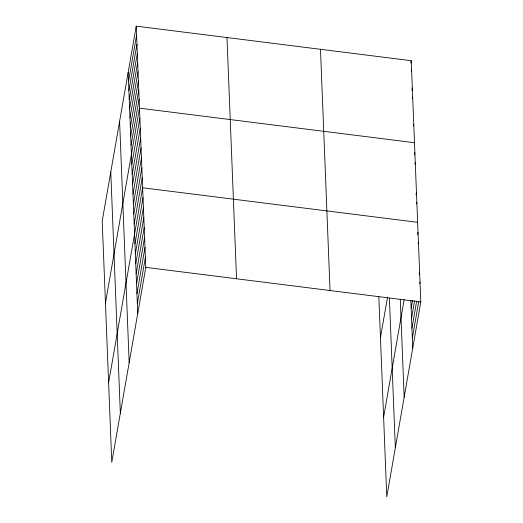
<?xml version="1.0" encoding="UTF-8"?>
<svg xmlns="http://www.w3.org/2000/svg" width="523" height="523" viewBox="0 0 523 523"><rect width="100%" height="100%" fill="white"/><g stroke="black" fill="none" stroke-linecap="round" stroke-linejoin="round"><path stroke-width="0.78" d="M136.228 26.15L102.207 221.072L111.772 462.299L145.786 267.377L136.228 26.15L411.228 60.701L420.793 301.928L386.772 496.85L378.835 296.633M128.527 81.464L136.588 35.263M128.887 90.577L136.948 44.377M129.246 99.69L137.314 53.49M129.606 108.804L137.673 62.603M129.972 117.917L138.033 71.716M130.332 127.03L138.392 80.83M130.691 136.143L138.758 89.943M131.051 145.257L139.118 99.056M105.456 303.092L139.478 108.169L414.484 142.714M131.809 164.32L139.87 118.12M132.201 174.27L140.269 128.07M132.6 184.22L140.661 138.02M132.992 194.17L141.053 147.97M133.385 204.12L141.452 157.92M133.783 214.07L141.844 167.87M134.176 224.021L142.236 177.82M108.614 382.699L142.635 187.77L417.635 222.321M134.967 243.921L143.027 197.72M135.359 253.871L143.42 207.67M135.751 263.827L143.818 217.62M136.15 273.777L144.211 227.57M136.542 283.728L144.603 237.527M136.934 293.678L145.002 247.477M137.333 303.628L145.394 257.427M410.817 63.087L411.228 60.701M411.313 71.409L411.594 69.814M411.895 90.427L412.314 88.041M412.399 98.742L412.673 97.154M413.484 126.082L413.758 124.494M380.463 337.642L387.53 297.129M414.458 155.056L414.876 152.67M414.994 164.209L415.269 162.62M416.033 194.857L416.452 192.471M416.57 204.016L416.851 202.421M383.614 417.243L404.135 299.686M417.615 234.664L418.034 232.271M418.145 243.816L418.426 242.221M411.15 308.328L412.542 300.359M411.542 318.278L414.602 300.751M419.191 274.464L419.609 272.071M411.941 328.228L416.668 301.143M419.727 283.616L420.002 282.028M412.333 338.178L418.727 301.536M145.786 267.377L420.793 301.928M410.849 300.673L412.725 348.128M400.278 299.228L404.161 397.205M389.419 298.515L395.336 447.773M320.481 49.299L330.039 290.526M226.982 37.551L236.54 278.779M128.161 72.351L137.726 313.578M119.597 121.428L129.161 362.655M110.771 171.995L120.336 413.222"/></g></svg>
